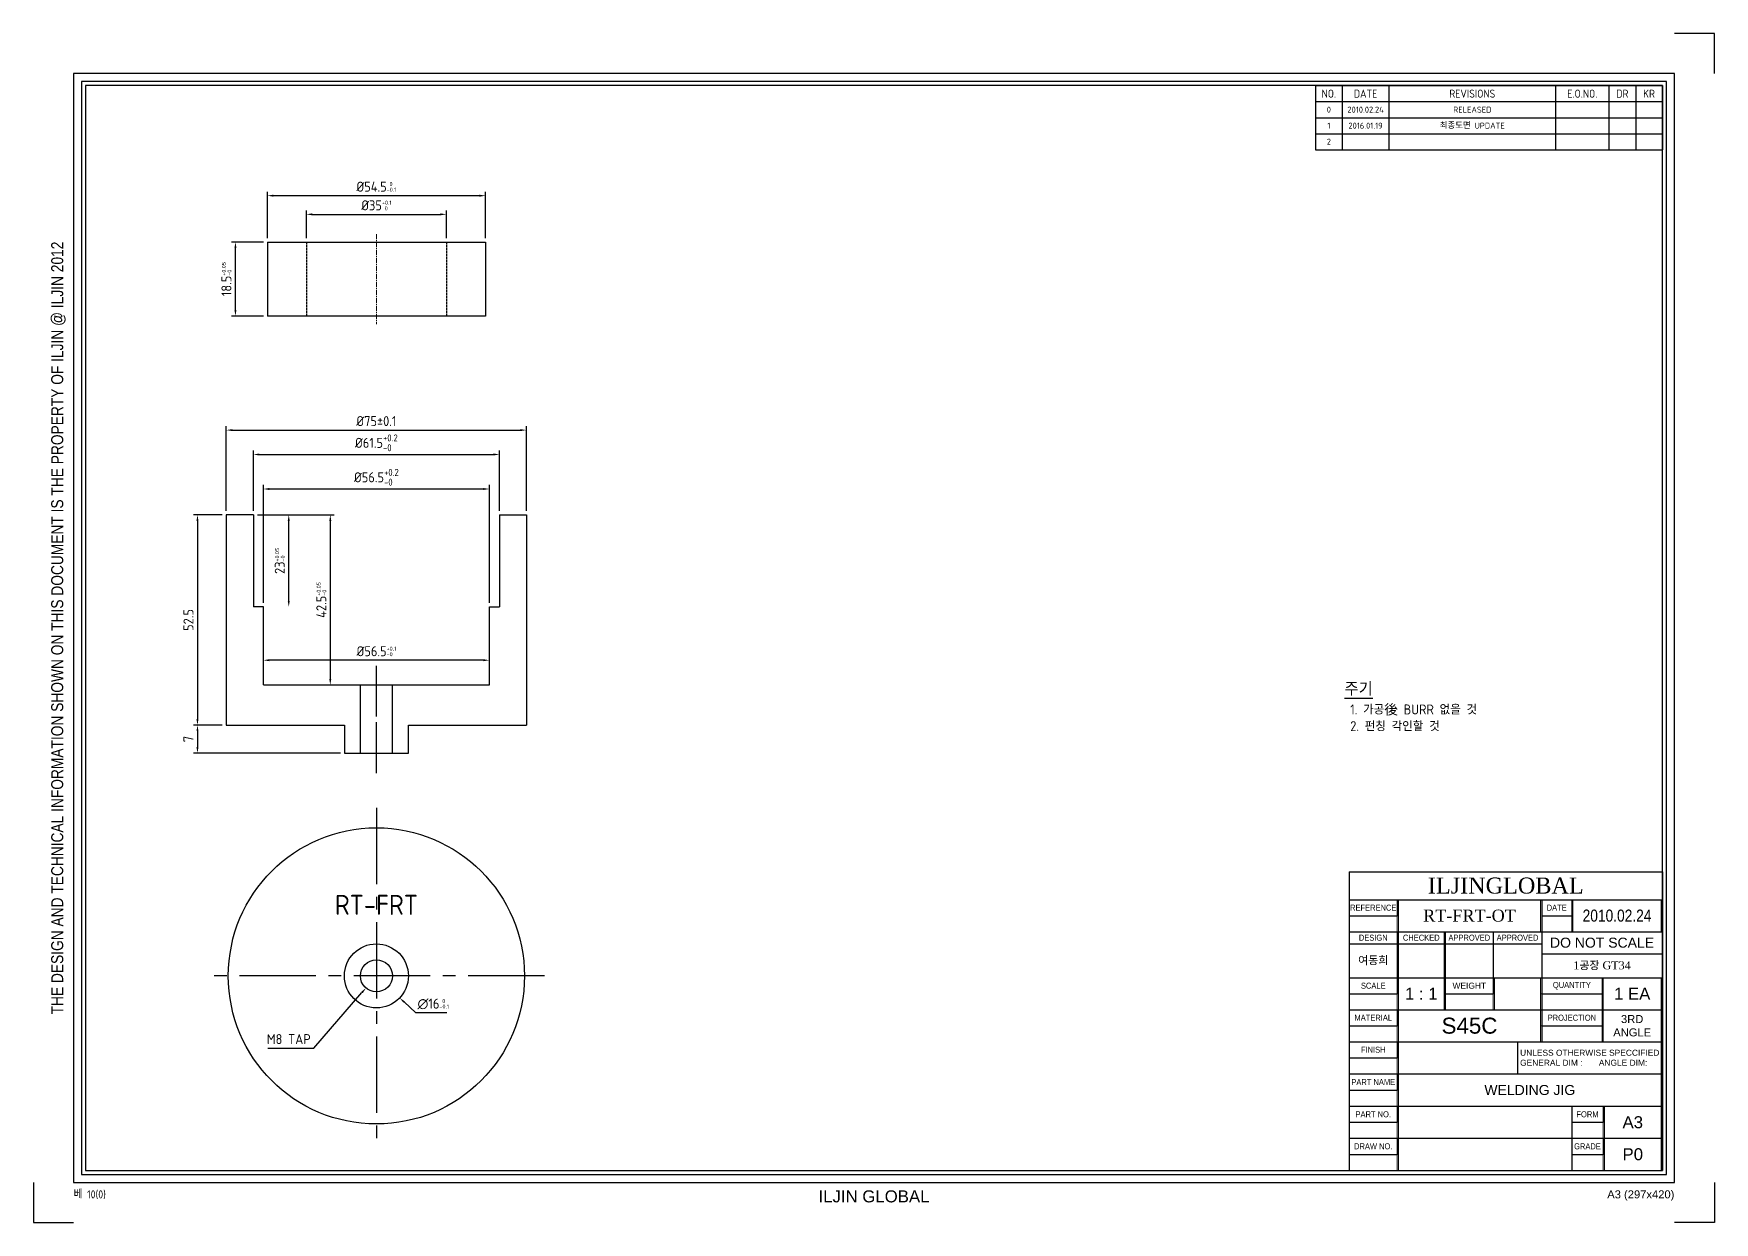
# Model space of a CAD drawing. Header units: inches. Extents: x 0 to 3212, y -602 to 1112.
# Drawn here: x 862.8 to 1282.8, y 0 to 297 of the extents above; entities that cross this region are included whole.
import ezdxf

# ---------------------------------------------------------------- set-up
doc = ezdxf.new("R2010")
doc.units = ezdxf.units.IN
for name, pattern in [('CENTER', [2, 1.25, -0.25, 0.25, -0.25]), ('CENTER2', [28.575, 19.05, -3.175, 3.175, -3.175]), ('HIDDEN', [0.375, 0.25, -0.125])]:
    doc.linetypes.add(name, pattern=pattern)
doc.layers.add('03_Center', color=1, linetype='CENTER', lineweight=13)
for name, color, linetype in [('도면', 3, 'Continuous'), ('도면 표제', 7, 'Continuous'), ('숨은선', 2, 'HIDDEN'), ('중심선', 1, 'CENTER2')]:
    doc.layers.add(name, color=color, linetype=linetype)
doc.layers.add('도면 한계', color=6, linetype='Continuous', plot=False)
doc.styles.add('ISOCP', font='isocp.shx')
doc.styles.add('ISOCP_3.5', font='isocp.shx', dxfattribs={"height": 3.5, "bigfont": 'whgtxt.shx'})
doc.styles.get("Standard").update_dxf_attribs({"font": 'arial.ttf'})
doc.dimstyles.new('ILJINGLOBAL', dxfattribs={"dimtxt": 2.5, "dimasz": 1.5, "dimexe": 1, "dimexo": 1, "dimgap": 1, "dimtad": 1, "dimtoh": 1, "dimzin": 9, "dimdsep": 46, "dimtxsty": 'ISOCP', "dimcen": 0, "dimclrd": 1, "dimclre": 1, "dimclrt": 2, "dimazin": 2, "dimtm": 1e-09, "dimtfac": 1, "dimtofl": 0, "dimtmove": 1, "dimatfit": 3, "dimfxl": 1, "dimtolj": 1, "dimtzin": 0, "dimarcsym": 0})

# ---------------------------------------------------------------- blocks, each defined once
blk = doc.blocks.new('*T62')
at = {"layer": '도면 표제', "color": 0, "linetype": 'ByBlock', "lineweight": -2}
for p, q in [((0, 0), (86.67, 0)), ((0, 0), (0, -16)), ((6.67, 0), (6.67, -16)), ((18.33, 0), (18.33, -16)), ((60, 0), (60, -16)), ((73.33, 0), (73.33, -16)), ((80, 0), (80, -16)), ((86.67, 0), (86.67, -16)), ((0, -4), (86.67, -4)), ((0, -8), (86.67, -8)), ((0, -12), (86.67, -12)), ((0, -16), (86.67, -16))]:
    blk.add_line(p, q, dxfattribs=at)
at = {"layer": '도면 표제', "color": 0, "attachment_point": 5}
for s, insert, char_height, width, style in [('NO.', (3.33, -2), 2, 5.6667, 'ISOCP'), ('DATE', (12.5, -2), 2, 10.6667, 'ISOCP'), ('REVISIONS', (39.17, -2), 2, 40.6667, 'ISOCP'), ('E.O.NO.', (66.67, -2), 2, 12.3333, 'ISOCP'), ('DR', (76.67, -2), 2, 5.6667, 'ISOCP'), ('KR', (83.33, -2), 2, 5.6667, 'ISOCP'), ('0', (3.33, -6), 1.5, 5.6667, 'ISOCP'), ('2010.02.24', (12.5, -6), 1.5, 10.6667, 'ISOCP'), ('RELEASED', (39.17, -6), 1.5, 40.6667, 'ISOCP'), ('1', (3.33, -10), 1.5, 5.6667, 'ISOCP'), ('2016.01.19', (12.5, -10), 1.5, 10.6667, 'ISOCP'), ('최종도면 UPDATE', (39.17, -10), 1.5, 40.6667, 'ISOCP_3.5'), ('2', (3.33, -14), 1.5, 5.6667, 'ISOCP')]:
    blk.add_mtext(s, dxfattribs=dict(at, insert=insert, char_height=char_height, width=width, style=style))
blk = doc.blocks.new('*T63')
at = {"layer": 'Defpoints', "color": 8, "linetype": 'ByBlock', "lineweight": 0}
for p, q in [((12.3, -7), (12.3, -74.62)), ((47.79, -7), (47.79, -15)), ((55.89, -7), (55.89, -15)), ((77.94, -7), (77.94, -15)), ((12, -11), (12.3, -11)), ((12, -11), (12, -15)), ((55.59, -11), (55.89, -11)), ((55.59, -11), (55.59, -15)), ((23.7, -15), (23.7, -34.5)), ((36.3, -26.5), (36.3, -34.5)), ((47.79, -26.5), (47.79, -42.5)), ((63.47, -26.5), (63.47, -42.5)), ((77.94, -26.5), (77.94, -74.62)), ((12, -30.5), (12.3, -30.5)), ((12, -30.5), (12, -34.5)), ((36, -30.5), (36.3, -30.5)), ((36, -30.5), (36, -34.5)), ((47.79, -30.5), (48.09, -30.5)), ((63.17, -30.5), (63.47, -30.5)), ((63.17, -30.5), (63.17, -34.5)), ((77.94, -30.5), (78.24, -30.5)), ((12, -38.5), (12.3, -38.5)), ((12, -38.5), (12, -42.5)), ((47.79, -38.5), (48.09, -38.5)), ((63.17, -38.5), (63.47, -38.5)), ((63.17, -38.5), (63.17, -42.5)), ((77.94, -38.5), (78.24, -38.5)), ((12, -46.5), (12.3, -46.5)), ((12, -46.5), (12, -50.5)), ((77.94, -46.5), (78.24, -46.5)), ((12, -54.62), (12.3, -54.62)), ((12, -54.62), (12, -58.62)), ((63.77, -58.62), (63.77, -74.62)), ((77.94, -54.62), (78.24, -54.62)), ((12, -62.62), (12.3, -62.62)), ((12, -62.62), (12, -66.62)), ((63.47, -62.62), (63.77, -62.62)), ((63.47, -62.62), (63.47, -66.62)), ((12, -70.62), (12.3, -70.62)), ((12, -70.62), (12, -74.62)), ((63.47, -70.62), (63.77, -70.62)), ((63.47, -70.62), (63.47, -74.62))]:
    blk.add_line(p, q, dxfattribs=at)
at = {"layer": '도면 표제', "color": 0, "linetype": 'ByBlock', "lineweight": -2}
for p, q in [((0, 0), (78.24, 0)), ((0, 0), (0, -30.5)), ((78.24, 0), (78.24, -26.5)), ((0, -7), (78.24, -7)), ((0, -11), (12, -11)), ((48.09, -11), (48.09, -26.5)), ((0, -15), (12, -15)), ((12, -15), (12, -26.5)), ((24, -15), (24, -34.5)), ((36, -15), (36, -26.5)), ((0, -18), (48.09, -18)), ((48.09, -20.5), (78.24, -20.5)), ((0, -26.5), (12, -26.5)), ((23.7, -26.5), (36, -26.5)), ((36.3, -26.5), (78.24, -26.5)), ((63.17, -26.5), (63.17, -30.5)), ((48.09, -30.5), (63.17, -30.5)), ((48.09, -30.5), (48.09, -34.5)), ((78.24, -30.5), (78.24, -34.5)), ((0, -34.5), (0, -74.62)), ((48.09, -34.5), (63.17, -34.5)), ((63.17, -34.5), (63.17, -38.5)), ((0, -38.5), (12, -38.5)), ((48.09, -38.5), (63.17, -38.5)), ((48.09, -38.5), (48.09, -42.5)), ((78.24, -38.5), (78.24, -42.5)), ((0, -42.5), (12, -42.5)), ((0, -46.5), (12, -46.5)), ((78.24, -46.5), (78.24, -50.5)), ((0, -50.5), (12, -50.5)), ((0, -54.62), (12, -54.62)), ((0, -58.62), (12, -58.62)), ((63.47, -58.62), (63.47, -62.62)), ((78.24, -54.62), (78.24, -74.62)), ((0, -62.62), (12, -62.62)), ((0, -66.62), (12, -66.62)), ((63.47, -66.62), (63.47, -70.62)), ((77.94, -66.62), (78.24, -66.62)), ((0, -70.62), (12, -70.62)), ((0, -74.62), (12, -74.62)), ((55.59, -74.62), (63.47, -74.62)), ((77.94, -74.62), (78.24, -74.62))]:
    blk.add_line(p, q, dxfattribs=at)
at = {"layer": '도면 표제', "color": 0, "lineweight": -2}
for p, q in [((12, -7), (12, -11)), ((48.09, -7), (48.09, -11)), ((55.59, -7), (55.59, -11)), ((48.09, -11), (55.59, -11)), ((12, -15), (78.24, -15)), ((12, -26.5), (23.7, -26.5)), ((12, -26.5), (12, -30.5)), ((36, -26.5), (36.3, -26.5)), ((36, -26.5), (36, -30.5)), ((48.09, -26.5), (48.09, -30.5)), ((78.24, -26.5), (78.24, -30.5)), ((0, -30.5), (12, -30.5)), ((0, -30.5), (0, -34.5)), ((24, -30.5), (36, -30.5)), ((0, -34.5), (48.09, -34.5)), ((12, -34.5), (12, -38.5)), ((48.09, -34.5), (48.09, -38.5)), ((63.17, -34.5), (78.24, -34.5)), ((78.24, -34.5), (78.24, -38.5)), ((12, -42.5), (78.24, -42.5)), ((12, -42.5), (12, -46.5)), ((42.05, -42.5), (42.05, -50.5)), ((78.24, -42.5), (78.24, -46.5)), ((12, -50.5), (78.24, -50.5)), ((12, -50.5), (12, -54.62)), ((78.24, -50.5), (78.24, -54.62)), ((12, -58.62), (78.24, -58.62)), ((12, -58.62), (12, -62.62)), ((55.59, -58.62), (55.59, -74.62)), ((55.59, -62.62), (63.47, -62.62)), ((12, -66.62), (77.94, -66.62)), ((12, -66.62), (12, -70.62)), ((55.59, -70.62), (63.47, -70.62)), ((12, -74.62), (55.59, -74.62)), ((63.47, -74.62), (77.94, -74.62))]:
    blk.add_line(p, q, dxfattribs=at)
at = {"layer": '도면 표제', "color": 0}
for s, insert, char_height, width, attachment_point in [('{\\fRomantic|b0|i0|c2|p2;ILJINGLOBAL}', (39.12, -3.5), 4, 78.123, 5), ('{\\fArial Narrow|b0|i0|c0|p34;REFERENCE}', (6, -9), 1.5, 11.88, 5), ('{\\fArial Narrow|b0|i0|c0|p34;DATE}', (51.84, -9), 1.5, 7.38, 5), ('{\\fRomantic|b0|i0|c2|p2;RT-FRT-OT}', (30.05, -11), 3, 35.3706, 5), ('{\\fArial Narrow|b0|i0|c0|p34;2010.02.24}', (66.92, -11), 3, 21.9324, 5), ('{\\fArial Narrow|b0|i0|c0|p34;DESIGN}', (6, -16.5), 1.5, 11.88, 5), ('{\\fArial Narrow|b0|i0|c0|p34;CHECKED}', (18, -16.5), 1.5, 11.28, 5), ('{\\fArial Narrow|b0|i0|c0|p34;APPROVED}', (30, -16.5), 1.5, 11.88, 5), ('{\\fArial Narrow|b0|i0|c0|p34;APPROVED}', (42.05, -16.5), 1.5, 11.9706, 5), ('DO NOT SCALE', (63.17, -17.75), 2.5, 30.0324, 5), ('{\\fGulim|b0|i0|c129|p50;여동희}', (6, -22.25), 2, 11.88, 5), ('{\\fRomantic|b0|i0|c2|p2;1\\fGulim|b0|i0|c129|p50;공장\\fRomantic|b0|i0|c2|p2; GT34}', (63.17, -23.5), 2, 30.0324, 5), ('{\\fArial Narrow|b0|i0|c0|p34;SCALE}', (6, -28.5), 1.5, 11.88, 5), ('1 : 1', (18, -30.5), 3, 11.28, 5), ('WEIGHT', (30, -28.5), 1.5, 11.88, 5), ('{\\fArial Narrow|b0|i0|c0|p34;QUANTITY}', (55.63, -28.5), 1.5, 14.955, 5), ('1 EA', (70.7, -30.5), 3, 14.3574, 5), ('{\\fArial Narrow|b0|i0|c0|p34;MATERIAL}', (6, -36.5), 1.5, 11.88, 5), ('S45C', (30.05, -38.5), 4, 35.3706, 5), ('{\\fArial Narrow|b0|i0|c0|p34;PROJECTION}', (55.63, -36.5), 1.5, 14.955, 5), ('3RD\\PANGLE', (70.7, -38.5), 2, 14.3574, 5), ('{\\fArial Narrow|b0|i0|c0|p34;FINISH}', (6, -44.5), 1.5, 11.88, 5), (' UNLESS OTHERWISE SPECCIFIED\\P GENERAL DIM :       ANGLE DIM:', (42.11, -46.5), 1.5, 35.7777, 4), ('{\\fArial Narrow|b0|i0|c0|p34;PART NAME}', (6, -52.56), 1.5, 11.88, 5), ('WELDING JIG', (45.12, -54.56), 2.5, 65.523, 5), ('{\\fArial Narrow|b0|i0|c0|p34;PART NO.}', (6, -60.62), 1.5, 11.88, 5), ('{\\fArial Narrow|b0|i0|c0|p34;FORM}', (59.53, -60.62), 1.5, 7.755, 5), ('A3', (70.85, -62.62), 3, 14.0574, 5), ('{\\fArial Narrow|b0|i0|c0|p34;DRAW NO.}', (6, -68.62), 1.5, 11.88, 5), ('{\\fArial Narrow|b0|i0|c0|p34;GRADE}', (59.53, -68.62), 1.5, 7.755, 5), ('P0', (70.85, -70.62), 3, 14.0574, 5)]:
    blk.add_mtext(s, dxfattribs=dict(at, insert=insert, char_height=char_height, width=width, attachment_point=attachment_point))
blk = doc.blocks.new('*D71')
at = {"color": 1, "lineweight": -2, "transparency": 16777216}
for p, q in [((932.79, 43.53), (944.84, 57.43)), ((921.29, 43.53), (932.79, 43.53))]:
    blk.add_line(p, q, dxfattribs=at)
at = {"color": 1, "transparency": 16777216}
blk.add_solid([(944.65, 57.59), (945.03, 57.26), (945.82, 58.56)], dxfattribs=at)
at = {"layer": 'Defpoints', "color": 0, "transparency": 16777216}
for p in [(951.06, 64.6), (945.82, 58.56)]:
    blk.add_point(p, dxfattribs=at)
at = {"color": 2, "transparency": 16777216, "insert": (926.54, 45.78), "char_height": 2.5, "attachment_point": 5, "style": 'ISOCP'}
blk.add_mtext('\\A1;M8 TAP', dxfattribs=at)
blk = doc.blocks.new('*D64')
at = {"color": 1, "lineweight": -2, "transparency": 16777216}
for p, q in [((958.26, 52.32), (955.35, 55.06)), ((966.04, 52.32), (958.26, 52.32))]:
    blk.add_line(p, q, dxfattribs=at)
at = {"color": 1, "transparency": 16777216}
blk.add_solid([(955.52, 55.25), (955.18, 54.88), (954.26, 56.09)], dxfattribs=at)
at = {"layer": 'Defpoints', "color": 0, "transparency": 16777216}
for p in [(942.62, 67.07), (954.26, 56.09)]:
    blk.add_point(p, dxfattribs=at)
at = {"color": 2, "transparency": 16777216, "insert": (962.65, 54.57), "char_height": 2.5, "attachment_point": 5, "style": 'ISOCP'}
blk.add_mtext('\\A1;∅16{\\H1.000000;\\S 0^ -0.1;}', dxfattribs=at)
blk = doc.blocks.new('*D65')
at = {"color": 1, "lineweight": -2, "transparency": 16777216}
for p, q in [((909.94, 176.76), (902.73, 176.76)), ((903.73, 175.26), (903.73, 125.76)), ((909.94, 124.26), (902.73, 124.26))]:
    blk.add_line(p, q, dxfattribs=at)
at = {"color": 1, "transparency": 16777216}
for points in [[(903.48, 175.26), (903.98, 175.26), (903.73, 176.76)], [(903.48, 125.76), (903.98, 125.76), (903.73, 124.26)]]:
    blk.add_solid(points, dxfattribs=at)
at = {"layer": 'Defpoints', "color": 0, "transparency": 16777216}
for p in [(910.94, 176.76), (903.73, 124.26), (910.94, 124.26)]:
    blk.add_point(p, dxfattribs=at)
at = {"color": 2, "transparency": 16777216, "insert": (901.48, 150.51), "char_height": 2.5, "attachment_point": 5, "rotation": 90, "style": 'ISOCP'}
blk.add_mtext('\\A1;52.5', dxfattribs=at)
blk = doc.blocks.new('*D66')
at = {"color": 1, "lineweight": -2, "transparency": 16777216}
for p, q in [((918.69, 176.76), (937.92, 176.76)), ((936.92, 175.26), (936.92, 135.76)), ((921.19, 134.26), (937.92, 134.26))]:
    blk.add_line(p, q, dxfattribs=at)
at = {"color": 1, "transparency": 16777216}
for points in [[(936.67, 175.26), (937.17, 175.26), (936.92, 176.76)], [(936.67, 135.76), (937.17, 135.76), (936.92, 134.26)]]:
    blk.add_solid(points, dxfattribs=at)
at = {"layer": 'Defpoints', "color": 0, "transparency": 16777216}
for p in [(917.69, 176.76), (920.19, 134.26), (936.92, 134.26)]:
    blk.add_point(p, dxfattribs=at)
at = {"color": 2, "transparency": 16777216, "insert": (934.67, 155.51), "char_height": 2.5, "attachment_point": 5, "rotation": 90, "style": 'ISOCP'}
blk.add_mtext('\\A1;42.5{\\H1.000000;\\S+0.05^ -0;}', dxfattribs=at)
blk = doc.blocks.new('*D67')
at = {"color": 1, "lineweight": -2, "transparency": 16777216}
for p, q in [((918.69, 176.76), (927.54, 176.76)), ((926.54, 155.26), (926.54, 175.26))]:
    blk.add_line(p, q, dxfattribs=at)
at = {"color": 1, "transparency": 16777216}
for points in [[(926.29, 175.26), (926.79, 175.26), (926.54, 176.76)], [(926.29, 155.26), (926.79, 155.26), (926.54, 153.76)]]:
    blk.add_solid(points, dxfattribs=at)
at = {"layer": 'Defpoints', "color": 0, "transparency": 16777216}
for p in [(917.69, 176.76), (926.54, 176.76), (926.54, 153.76)]:
    blk.add_point(p, dxfattribs=at)
at = {"color": 2, "transparency": 16777216, "insert": (924.29, 165.26), "char_height": 2.5, "attachment_point": 5, "rotation": 90, "style": 'ISOCP'}
blk.add_mtext('\\A1;23{\\H1.000000;\\S+0.05^ -0;}', dxfattribs=at)
blk = doc.blocks.new('*D68')
at = {"color": 1, "lineweight": -2, "transparency": 16777216}
for p, q in [((920.19, 135.26), (920.19, 141.45)), ((975.19, 140.45), (921.69, 140.45)), ((976.69, 135.26), (976.69, 141.45))]:
    blk.add_line(p, q, dxfattribs=at)
at = {"color": 1, "transparency": 16777216}
for points in [[(921.69, 140.7), (921.69, 140.2), (920.19, 140.45)], [(975.19, 140.7), (975.19, 140.2), (976.69, 140.45)]]:
    blk.add_solid(points, dxfattribs=at)
at = {"layer": 'Defpoints', "color": 0, "transparency": 16777216}
for p in [(920.19, 140.45), (920.19, 134.26), (976.69, 134.26)]:
    blk.add_point(p, dxfattribs=at)
at = {"color": 2, "transparency": 16777216, "insert": (948.44, 142.7), "char_height": 2.5, "attachment_point": 5, "style": 'ISOCP'}
blk.add_mtext('\\A1;%%C56.5{\\H1.000000;\\S+0.1^ -0;}', dxfattribs=at)
blk = doc.blocks.new('*D69')
at = {"color": 1, "lineweight": -2, "transparency": 16777216}
for p, q in [((930.94, 245.92), (930.94, 252.85)), ((965.94, 245.92), (965.94, 252.85)), ((932.44, 251.85), (964.44, 251.85))]:
    blk.add_line(p, q, dxfattribs=at)
at = {"color": 1, "transparency": 16777216}
for points in [[(932.44, 252.1), (932.44, 251.6), (930.94, 251.85)], [(964.44, 252.1), (964.44, 251.6), (965.94, 251.85)]]:
    blk.add_solid(points, dxfattribs=at)
at = {"layer": 'Defpoints', "color": 0, "transparency": 16777216}
for p in [(965.94, 251.85), (930.94, 244.92), (965.94, 244.92)]:
    blk.add_point(p, dxfattribs=at)
at = {"color": 2, "transparency": 16777216, "insert": (948.44, 254.1), "char_height": 2.5, "attachment_point": 5, "style": 'ISOCP'}
blk.add_mtext('\\A1;%%C35{\\H1.000000;\\S+0.1^  0;}', dxfattribs=at)
blk = doc.blocks.new('*D70')
at = {"color": 1, "lineweight": -2, "transparency": 16777216}
for p, q in [((921.19, 245.92), (921.19, 257.51)), ((974.19, 256.51), (922.69, 256.51)), ((975.69, 245.92), (975.69, 257.51))]:
    blk.add_line(p, q, dxfattribs=at)
at = {"color": 1, "transparency": 16777216}
for points in [[(922.69, 256.76), (922.69, 256.26), (921.19, 256.51)], [(974.19, 256.76), (974.19, 256.26), (975.69, 256.51)]]:
    blk.add_solid(points, dxfattribs=at)
at = {"layer": 'Defpoints', "color": 0, "transparency": 16777216}
for p in [(921.19, 256.51), (921.19, 244.92), (975.69, 244.92)]:
    blk.add_point(p, dxfattribs=at)
at = {"color": 2, "transparency": 16777216, "insert": (948.44, 258.76), "char_height": 2.5, "attachment_point": 5, "style": 'ISOCP'}
blk.add_mtext('\\A1;%%C54.5{\\H1.000000;\\S 0^ -0.1;}', dxfattribs=at)
blk = doc.blocks.new('*D72')
at = {"color": 1, "lineweight": -2, "transparency": 16777216}
for p, q in [((920.19, 244.92), (912.22, 244.92)), ((913.22, 227.92), (913.22, 243.42)), ((920.19, 226.42), (912.22, 226.42))]:
    blk.add_line(p, q, dxfattribs=at)
at = {"color": 1, "transparency": 16777216}
for points in [[(912.97, 243.42), (913.47, 243.42), (913.22, 244.92)], [(912.97, 227.92), (913.47, 227.92), (913.22, 226.42)]]:
    blk.add_solid(points, dxfattribs=at)
at = {"layer": 'Defpoints', "color": 0, "transparency": 16777216}
for p in [(913.22, 244.92), (921.19, 244.92), (921.19, 226.42)]:
    blk.add_point(p, dxfattribs=at)
at = {"color": 2, "transparency": 16777216, "insert": (910.97, 235.67), "char_height": 2.5, "attachment_point": 5, "rotation": 90, "style": 'ISOCP'}
blk.add_mtext('\\A1;18.5{\\H1.000000;\\S+0.05^ -0;}', dxfattribs=at)
blk = doc.blocks.new('*D229')
at = {"color": 1, "lineweight": -2, "transparency": 16777216}
for p, q in [((909.94, 124.26), (902.73, 124.26)), ((903.73, 122.76), (903.73, 118.76)), ((939.44, 117.26), (902.73, 117.26))]:
    blk.add_line(p, q, dxfattribs=at)
at = {"color": 1, "transparency": 16777216}
for points in [[(903.48, 122.76), (903.98, 122.76), (903.73, 124.26)], [(903.48, 118.76), (903.98, 118.76), (903.73, 117.26)]]:
    blk.add_solid(points, dxfattribs=at)
at = {"layer": 'Defpoints', "color": 0, "transparency": 16777216}
for p in [(910.94, 124.26), (903.73, 117.26), (940.44, 117.26)]:
    blk.add_point(p, dxfattribs=at)
at = {"color": 2, "transparency": 16777216, "insert": (901.48, 120.76), "char_height": 2.5, "attachment_point": 5, "rotation": 90, "style": 'ISOCP'}
blk.add_mtext('\\A1;7', dxfattribs=at)
blk = doc.blocks.new('*D250')
at = {"color": 1, "lineweight": -2, "transparency": 16777216}
for p, q in [((917.69, 177.76), (917.69, 192.85)), ((919.19, 191.85), (977.69, 191.85)), ((979.19, 177.76), (979.19, 192.85))]:
    blk.add_line(p, q, dxfattribs=at)
at = {"color": 1, "transparency": 16777216}
for points in [[(919.19, 192.1), (919.19, 191.6), (917.69, 191.85)], [(977.69, 192.1), (977.69, 191.6), (979.19, 191.85)]]:
    blk.add_solid(points, dxfattribs=at)
at = {"layer": 'Defpoints', "color": 0, "transparency": 16777216}
for p in [(979.19, 191.85), (917.69, 176.76), (979.19, 176.76)]:
    blk.add_point(p, dxfattribs=at)
at = {"color": 2, "transparency": 16777216, "insert": (948.44, 194.76), "char_height": 2.5, "attachment_point": 5, "style": 'ISOCP'}
blk.add_mtext('\\A1;%%C61.5{\\H0.7x;\\S+0.2^ -0;}', dxfattribs=at)
blk = doc.blocks.new('*D251')
at = {"color": 1, "lineweight": -2, "transparency": 16777216}
for p, q in [((910.94, 177.76), (910.94, 198.94)), ((912.44, 197.94), (984.44, 197.94)), ((985.94, 177.76), (985.94, 198.94))]:
    blk.add_line(p, q, dxfattribs=at)
at = {"color": 1, "transparency": 16777216}
for points in [[(912.44, 198.19), (912.44, 197.69), (910.94, 197.94)], [(984.44, 198.19), (984.44, 197.69), (985.94, 197.94)]]:
    blk.add_solid(points, dxfattribs=at)
at = {"layer": 'Defpoints', "color": 0, "transparency": 16777216}
for p in [(985.94, 197.94), (910.94, 176.76), (985.94, 176.76)]:
    blk.add_point(p, dxfattribs=at)
at = {"color": 2, "transparency": 16777216, "insert": (948.44, 200.19), "char_height": 2.5, "attachment_point": 5, "style": 'ISOCP'}
blk.add_mtext('\\A1;%%C75%%P0.1', dxfattribs=at)
blk = doc.blocks.new('*D252')
at = {"color": 1, "lineweight": -2, "transparency": 16777216}
for p, q in [((920.19, 154.76), (920.19, 184.23)), ((921.69, 183.23), (975.19, 183.23)), ((976.69, 154.76), (976.69, 184.23))]:
    blk.add_line(p, q, dxfattribs=at)
at = {"color": 1, "transparency": 16777216}
for points in [[(921.69, 183.48), (921.69, 182.98), (920.19, 183.23)], [(975.19, 183.48), (975.19, 182.98), (976.69, 183.23)]]:
    blk.add_solid(points, dxfattribs=at)
at = {"layer": 'Defpoints', "color": 0, "transparency": 16777216}
for p in [(976.69, 183.23), (920.19, 153.76), (976.69, 153.76)]:
    blk.add_point(p, dxfattribs=at)
at = {"color": 2, "transparency": 16777216, "insert": (948.44, 186.15), "char_height": 2.5, "attachment_point": 5, "style": 'ISOCP'}
blk.add_mtext('\\A1;%%C56.5{\\H0.7x;\\S+0.2^ -0;}', dxfattribs=at)

msp = doc.modelspace()

# ---------------------------------------------------------------- linework, layer by layer
for p, q in [((921.1873, 244.9248), (975.692, 244.9248)), ((921.1873, 244.9248), (921.1873, 226.4248)), ((975.692, 244.9248), (975.692, 226.4248)), ((975.692, 226.4248), (921.1873, 226.4248)), ((917.6905, 176.7644), (910.9396, 176.7644)), ((910.9396, 176.7644), (910.9396, 124.2644)), ((917.6905, 176.7644), (917.6905, 153.7644)), ((979.1888, 176.7644), (979.1888, 153.7644)), ((979.1888, 176.7644), (985.9396, 176.7644)), ((985.9396, 176.7644), (985.9396, 124.2644)), ((920.1884, 153.7644), (917.6905, 153.7644)), ((920.1884, 134.2644), (920.1884, 153.7644)), ((976.6909, 134.2644), (976.6909, 153.7644)), ((976.6909, 153.7644), (979.1888, 153.7644)), ((920.1884, 134.2644), (976.6909, 134.2644)), ((944.4396, 117.2644), (944.4396, 134.2644)), ((952.4396, 117.2644), (952.4396, 134.2644)), ((910.9396, 124.2644), (940.4396, 124.2644)), ((956.4396, 124.2644), (985.9396, 124.2644))]:
    msp.add_line(p, q)
msp.add_lwpolyline([(940.4396, 124.2644), (940.4396, 117.2644), (956.4396, 117.2644), (956.4396, 124.2644)])
for radius in [37, 8, 4]:
    msp.add_circle((948.4396, 61.5805), radius)
at = {"layer": '03_Center'}
msp.add_line((948.4396, 246.9248), (948.4396, 224.4248), dxfattribs=at)
at = {"layer": '도면'}
for points in [[(1272.7841, 10), (1272.7841, 287), (872.7841, 287), (872.7841, 10)], [(1270.7841, 12), (1270.7841, 285), (874.7841, 285), (874.7841, 12)], [(1269.7841, 13), (1269.7841, 284), (875.7841, 284), (875.7841, 13)]]:
    msp.add_lwpolyline(points, close=True, dxfattribs=at)
at = {"layer": '도면 한계'}
for points in [[(1282.7841, 287), (1282.7841, 297), (1272.7841, 297)], [(862.7841, 10), (862.7841, 0), (872.7841, 0)], [(1282.7841, 10), (1282.7841, 0), (1272.7841, 0)]]:
    msp.add_lwpolyline(points, dxfattribs=at)
at = {"layer": '숨은선', "linetype": 'HIDDEN'}
for p, q in [((930.9396, 244.9248), (930.9396, 226.4248)), ((965.9396, 244.9248), (965.9396, 226.4248))]:
    msp.add_line(p, q, dxfattribs=at)
at = {"layer": '중심선', "ltscale": 0.5}
for p, q in [((948.4396, 115.2644), (948.4396, 139.2644)), ((948.4396, 112.2644), (948.4396, 138.6549))]:
    msp.add_line(p, q, dxfattribs=at)
at = {"layer": '중심선'}
for p, q in [((948.4396, 103.5805), (948.4396, 19.5805)), ((990.4396, 61.5805), (906.4396, 61.5805))]:
    msp.add_line(p, q, dxfattribs=at)

# ---------------------------------------------------------------- block references
for name, p in [('*T62', (1183.1174, 284)), ('*T63', (1191.5411, 87.62))]:
    msp.add_blockref(name, p)

# ---------------------------------------------------------------- texts
at = {"insert": (948.4396, 79.3332), "char_height": 5, "attachment_point": 5, "style": 'ISOCP'}
msp.add_mtext_dynamic_manual_height_columns('{\\Fisocp,whgtxt|c129;\\C0;RT-FRT}', width=40.675759, gutter_width=12.5, heights=[0], dxfattribs=at)
at = {"layer": '도면 표제', "insert": (870.7841, 148.5), "char_height": 3, "width": 246.700057, "attachment_point": 8, "rotation": 90, "style": 'ISOCP'}
msp.add_mtext('{\\fArial Narrow|b0|i0|c0|p34;THE DESIGN AND TECHNICAL INFORMATION SHOWN ON THIS DOCUMENT IS THE PROPERTY OF ILJIN @ ILJIN 2012}', dxfattribs=at)
at = {"layer": '도면 표제', "insert": (1190.3592, 134.9552), "char_height": 2.5, "width": 134.449209, "attachment_point": 1, "style": 'ISOCP'}
msp.add_mtext('{\\Fisocp,whgtxt|c129;\\H1.334x;\\L주기\\l\\P\\H0.7496x; 1. 가공\\fGulim|b0|i0|c129|p50;後\\Fisocp,whgtxt|c129; BURR 없을 것\\P 2. 펀칭 각인할 것}', dxfattribs=at)
at = {"layer": '도면 표제'}
for s, insert, char_height, width, attachment_point in [('{\\Fisocp,whgtxt|c129;\\C0;베 10(0)}', (872.7841, 8), 2, 45.487735, 1), ('ILJIN GLOBAL', (1072.7841, 8), 3, 70.604749, 2), ('A3 (297x420)', (1272.7841, 8), 2, 62.745295, 3)]:
    msp.add_mtext(s, dxfattribs=dict(at, insert=insert, char_height=char_height, width=width, attachment_point=attachment_point))

# ---------------------------------------------------------------- dimensions: what is measured, and where the dimension line sits
for base, p1, p2, text, override, picture, middle in [((921.1873, 256.5084), (975.692, 244.9248), (921.1873, 244.9248), '%%C<>', {"dimtxt": 2.5, "dimtol": 1, "dimtm": 0.1, "dimtfac": 0.4, "dimtzin": 8}, '*D70', (948.4396, 258.7584)), ((965.9396, 251.8465), (930.9396, 244.9248), (965.9396, 244.9248), '%%C<>', {"dimtxt": 2.5, "dimtol": 1, "dimtp": 0.1, "dimtm": 0, "dimtfac": 0.4, "dimtzin": 8}, '*D69', (948.4396, 254.0965)), ((985.9396, 197.9421), (910.9396, 176.7644), (985.9396, 176.7644), '%%C<>%%P0.1', {"dimfxl": 0.5, "dimtfillclr": 1}, '*D251', (948.4396, 200.1921)), ((979.1888, 191.8478), (917.6905, 176.7644), (979.1888, 176.7644), '%%C<>{\\H0.7x;\\S+0.2^ -0;}', {"dimfxl": 0.5, "dimtfillclr": 1}, '*D250', (948.4396, 194.7594)), ((976.6909, 183.2338), (920.1884, 153.7644), (976.6909, 153.7644), '%%C<>{\\H0.7x;\\S+0.2^ -0;}', {"dimfxl": 0.5, "dimtfillclr": 1}, '*D252', (948.4396, 186.1454)), ((920.1884, 140.4478), (976.6909, 134.2644), (920.1884, 134.2644), '%%C<>', {"dimtol": 1, "dimtp": 0.1, "dimtfac": 0.4, "dimtzin": 8}, '*D68', (948.4396, 142.6978))]:
    dim = msp.add_linear_dim(base=base, p1=p1, p2=p2, text=text, dimstyle='ILJINGLOBAL', override=override)
    dim.commit()
    dim.dimension.update_dxf_attribs({"geometry": picture, "text_midpoint": middle})
for base, p1, p2, override, picture, middle in [((913.223, 244.9248), (921.1873, 226.4248), (921.1873, 244.9248), {"dimtol": 1, "dimtp": 0.05, "dimtm": 1e-09, "dimtfac": 0.4, "dimtzin": 8}, '*D72', (910.973, 235.6748)), ((903.7347, 124.2644), (910.9396, 176.7644), (910.9396, 124.2644), {"dimtxt": 2.5}, '*D65', (901.4845, 150.5144)), ((936.9217, 134.2644), (917.6905, 176.7644), (920.1884, 134.2644), {"dimtol": 1, "dimtp": 0.05, "dimtm": 1e-09, "dimtfac": 0.4, "dimtzin": 8}, '*D66', (934.6715, 155.5144))]:
    dim = msp.add_linear_dim(base=base, p1=p1, p2=p2, angle=90, dimstyle='ILJINGLOBAL', override=override)
    dim.commit()
    dim.dimension.update_dxf_attribs({"geometry": picture, "text_midpoint": middle})
dim = msp.add_linear_dim(base=(926.5424, 176.7644), p1=(926.5424, 153.7644), p2=(917.6905, 176.7644), angle=90, dimstyle='ILJINGLOBAL', override={"dimtol": 1, "dimtp": 0.05, "dimtm": 1e-09, "dimtfac": 0.4, "dimtzin": 8})
dim.commit()
dim.dimension.update_dxf_attribs({"geometry": '*D67', "text_midpoint": (926.5424, 165.2644), "dimtype": 160})
at = {"color": 3}
dim = msp.add_linear_dim(base=(903.7347, 117.2644), p1=(910.9396, 124.2644), p2=(940.4396, 117.2644), angle=90, dimstyle='ILJINGLOBAL', override={"dimfxl": 0.5, "dimtfillclr": 1}, dxfattribs=at)
dim.commit()
dim.dimension.update_dxf_attribs({"geometry": '*D229', "text_midpoint": (901.4847, 120.7644)})
dim = msp.add_diameter_dim_2p(p1=(951.0601, 64.6027), p2=(945.8192, 58.5584), text='M8 TAP', dimstyle='ILJINGLOBAL')
dim.commit()
dim.dimension.update_dxf_attribs({"geometry": '*D71', "text_midpoint": (932.7906, 43.5325), "dimtype": 163})
dim = msp.add_diameter_dim_2p(p1=(942.6179, 67.0676), p2=(954.2614, 56.0935), dimstyle='ILJINGLOBAL', override={"dimtol": 1, "dimtm": 0.1, "dimtfac": 0.4, "dimtzin": 8})
dim.commit()
dim.dimension.update_dxf_attribs({"geometry": '*D64', "text_midpoint": (962.6513, 54.5712)})

doc.saveas('drawing.dxf')
